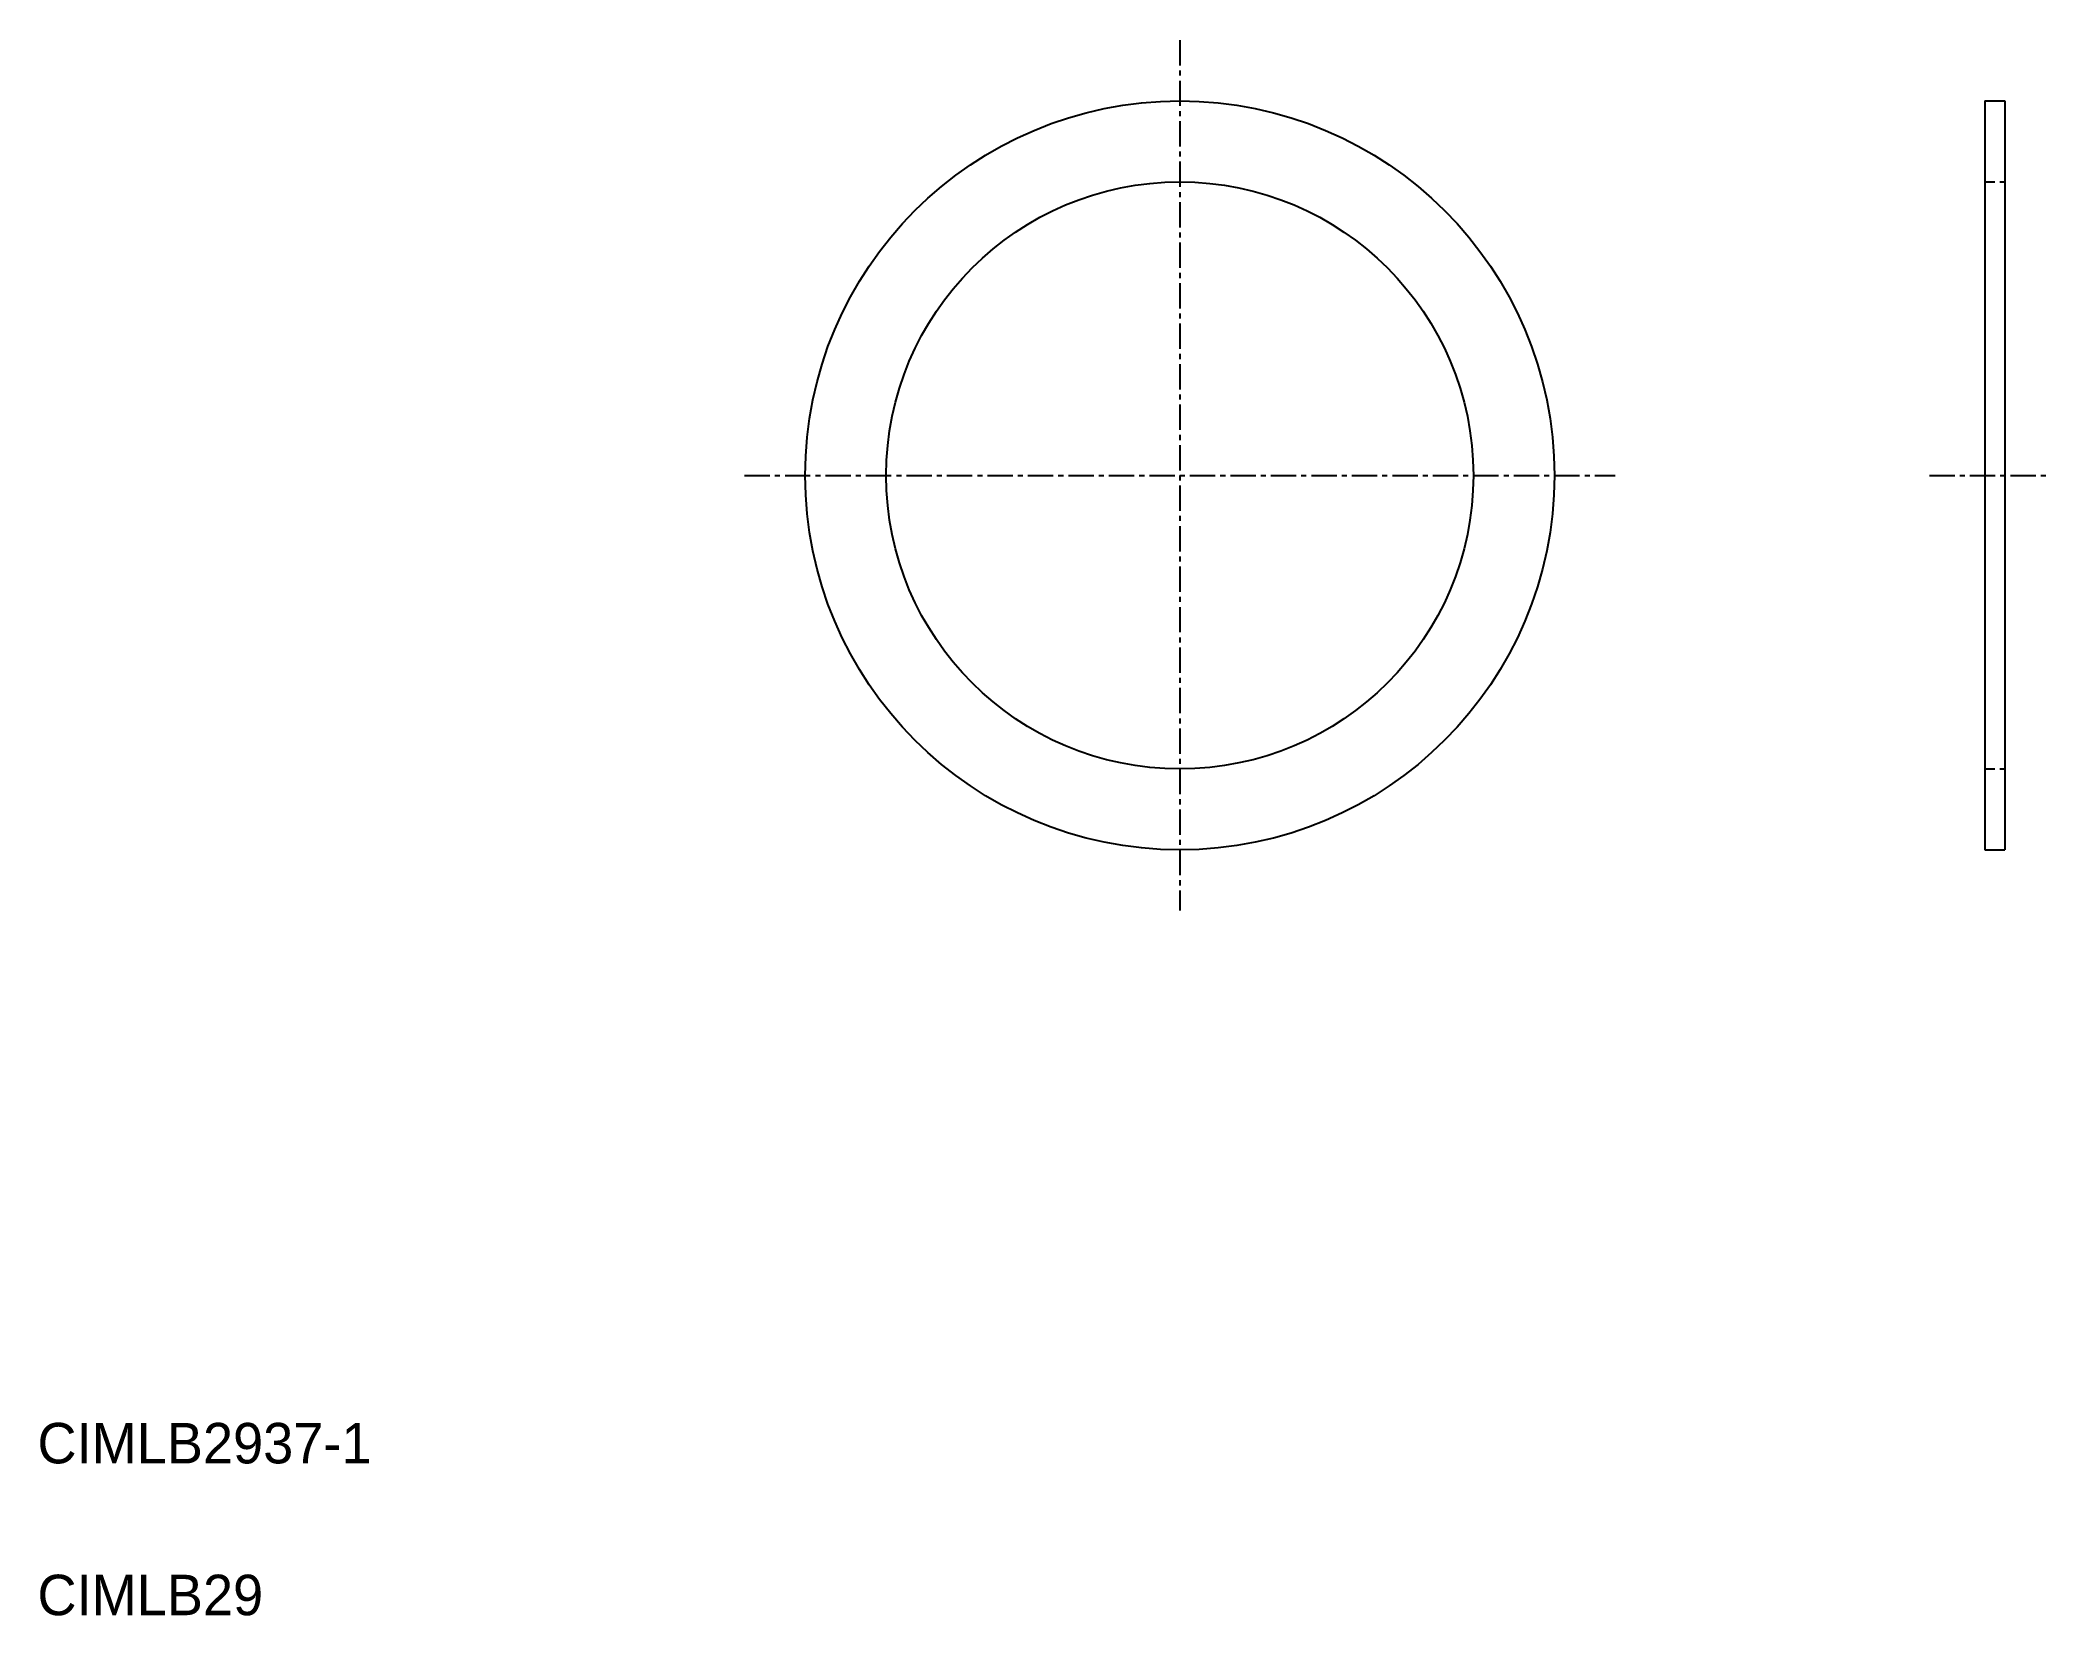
# Model space of a CAD drawing. Extents: x 5.1 to 104.4, y 5 to 82.8.
import ezdxf

# ---------------------------------------------------------------- set-up
doc = ezdxf.new("R2010")
doc.units = 0
doc.linetypes.add('CENTER', pattern=[2, 1.25, -0.25, 0.25, -0.25])
doc.linetypes.add('DASHED', pattern=[0.75, 0.5, -0.25])
doc.layers.get('0').update_dxf_attribs({"linetype": 'CONTINUOUS'})
doc.layers.add('CENTER', color=1, linetype='CENTER')

msp = doc.modelspace()

# ---------------------------------------------------------------- linework, layer by layer
at = {"color": 7, "linetype": 'CONTINUOUS'}
for p, q in [((101.184, 79.805), (101.184, 42.805)), ((101.184, 79.805), (102.184, 79.805)), ((102.184, 79.805), (102.184, 42.805)), ((101.184, 42.805), (102.184, 42.805))]:
    msp.add_line(p, q, dxfattribs=at)
at = {"color": 3, "linetype": 'DASHED'}
for p, q in [((101.184, 75.805), (102.184, 75.805)), ((101.184, 46.805), (102.184, 46.805))]:
    msp.add_line(p, q, dxfattribs=at)
msp.add_line((101.184, 61.305), (101.184, 61.305))
at = {"color": 7, "linetype": 'CONTINUOUS'}
for radius in [18.5, 14.5]:
    msp.add_circle((61.424, 61.305), radius, dxfattribs=at)
at = {"layer": 'CENTER', "color": 1, "linetype": 'CENTER'}
for p, q in [((61.424, 82.805), (61.424, 39.805)), ((39.924, 61.305), (82.924, 61.305)), ((98.451, 61.305), (104.446, 61.305))]:
    msp.add_line(p, q, dxfattribs=at)

# ---------------------------------------------------------------- texts
at = {"color": 7, "linetype": 'CONTINUOUS'}
for s, p in [('CIMLB2937-1', (5, 12.5)), ('CIMLB29', (5, 5))]:
    msp.add_text(s, height=2, dxfattribs=at).set_placement(p)

doc.saveas('drawing.dxf')
